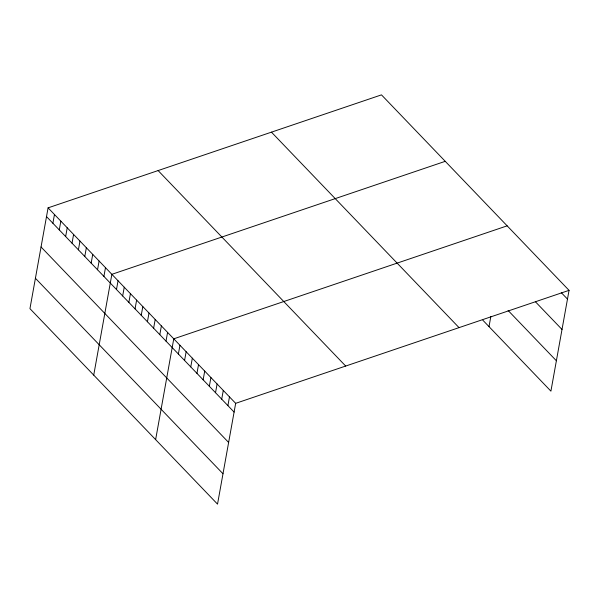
<?xml version="1.0" encoding="UTF-8"?>
<svg xmlns="http://www.w3.org/2000/svg" width="599" height="599" viewBox="0 0 599 599"><rect width="100%" height="100%" fill="white"/><g stroke="black" fill="none" stroke-linecap="round" stroke-linejoin="round"><path stroke-width="0.9" d="M48.085 207.853L29.95 308.65L217.527 504.133L235.669 403.337L48.085 207.853L381.473 94.867L569.05 290.35L550.915 391.147L482.824 320.188M52.892 223.24L54.464 214.502M59.271 229.889L60.843 221.143M65.65 236.538L67.223 227.792M72.022 243.179L73.595 234.441M78.402 249.828L79.974 241.083M84.781 256.477L86.353 247.731M91.16 263.118L92.733 254.38M97.532 269.767L99.105 261.022M103.912 276.416L105.484 267.671M93.729 375.116L111.863 274.32L445.244 161.333M116.483 289.512L118.055 280.766M122.668 295.958L124.248 287.221M128.86 302.413L130.432 293.667M135.052 308.859L136.624 300.121M141.244 315.314L142.817 306.568M147.429 321.768L149.001 313.022M153.621 328.215L155.193 319.477M159.813 334.669L161.386 325.923M166.005 341.116L167.578 332.378M155.628 439.629L173.762 338.824L507.151 225.838M178.382 354.016L179.955 345.279M184.574 360.471L186.147 351.725M190.759 366.917L192.339 358.18M196.951 373.372L198.524 364.634M203.143 379.826L204.716 371.081M209.336 386.273L210.908 377.535M215.52 392.727L217.093 383.981M221.712 399.174L223.285 390.436M227.905 405.628L229.477 396.882M489.009 326.635L490.836 316.512M235.669 403.337L569.05 290.35M561.285 292.641L567.478 299.088M535.394 301.731L562.012 329.465M508.094 310.454L556.381 360.77M271.452 132.154L459.036 327.631M158.106 170.565L345.683 366.049M46.512 216.598L234.097 412.075M41.046 246.975L228.631 442.459M35.416 278.273L222.993 473.757"/></g></svg>
